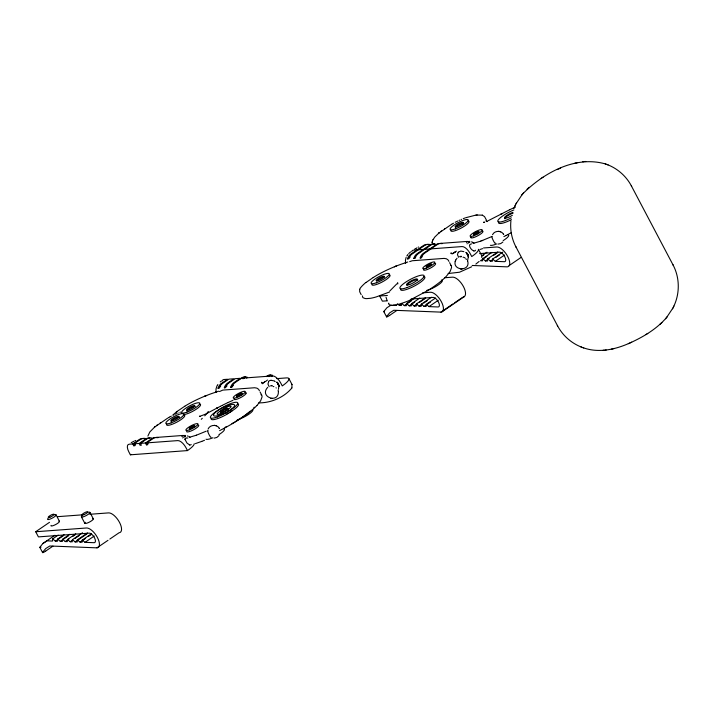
<?xml version="1.0" encoding="UTF-8"?>
<svg xmlns="http://www.w3.org/2000/svg" width="714" height="714" viewBox="0 0 714 714"><rect width="100%" height="100%" fill="white"/><g stroke="black" fill="none" stroke-linecap="round" stroke-linejoin="round"><path stroke-width="1.07" d="M278.389 391.442C278.924 404.222 258.7 396.805 267.75 387.309M386.015 297.194L387.229 300.951M432.05 242.778L432.568 240.6M432.104 242.323L432.148 242.01M510.903 220.903C509.983 229.953 511.813 239.27 516.142 247.276M208.131 412.469L208.309 411.791L204.766 415.843M389.782 291.017L396.493 284.208C398.055 283.654 397.395 281.271 397.85 283.877M58.191 535.125L52.657 538.9L52.47 541.051L47.088 540.837L42.965 543.434L40.287 546.692M64.046 534.688L57.602 539.097L57.415 541.248L55.389 541.167L52.657 538.9M69.91 534.259L62.537 539.284L62.35 541.444L60.324 541.364L57.602 539.097M75.764 533.822L67.473 539.481L67.286 541.64L65.26 541.56L62.537 539.284M82.547 532.76L72.417 539.677L72.23 541.837L70.204 541.756L67.473 539.481M87.483 532.956L77.353 539.873L77.166 542.024L75.14 541.944L72.417 539.677M91.499 533.786L82.288 540.07L82.101 542.221L80.075 542.14L77.353 539.873M414.807 297.908L406.516 303.566L406.328 305.717L404.303 305.637L401.571 303.37L401.384 305.521L399.367 305.44L397.314 303.736M419.743 298.095L411.451 303.762L411.264 305.913L409.238 305.833L406.516 303.566M425.606 297.667L416.387 303.95L416.2 306.11L414.174 306.029L411.451 303.762M431.461 297.229L421.331 304.146L421.144 306.306L419.118 306.226L416.387 303.95M435.478 298.059L426.267 304.342L426.079 306.493L424.054 306.422L421.331 304.146M491.928 252.39L482.718 258.682L482.53 260.833L480.504 260.753L486.948 256.353M497.792 251.962L487.653 258.879L487.466 261.029L485.44 260.949L482.718 258.682M502.727 252.158L492.589 259.075L492.401 261.226L490.375 261.146L487.653 258.879M481.861 257.013L481.763 257.584M208.131 412.148L208.149 412.192M455.711 260.048C450.945 270.883 471.115 272.168 467.616 260.762M362.355 295.882L362.873 297.649L364.943 298.47A43.518 9.719 -27.8 0 0 366.728 298.622L370.45 298.3A34.04 7.604 -27.8 0 0 376.287 296.908L389.532 291.999M147.896 436.04L149.842 431.934L154.804 426.927L154.385 427.258M291.937 387.863L291.946 384.382M359.669 289.625L359.686 291.74L361.159 294.614M455.237 261.502L455.353 261.038M359.945 288.84C359.338 288.492 365.657 282.244 366.148 282.414M460.851 256.915L460.994 256.317L460.923 256.799M359.731 289.482L359.802 289.206M278.487 389.184L278.897 385.56L277.059 382.258M406.141 257.343L405.436 260.315L405.686 263.18M513.893 208.524L515.454 204.936M432.523 240.716L434.647 237.191L439.056 232.898L438.637 233.228M673.507 306.85C680.049 293.695 679.889 277.425 672.82 264.51M216.904 386.113L215.994 389.059L216.092 392.147M208.095 429.069C209.639 424.768 217.19 423.83 219.448 428.552L219.243 428.221M455.666 260.146L457.04 258.165M467.474 260.985L468.446 256.496L466.554 252.908M258.682 402.874C271.017 403.026 283.958 397.493 291.856 388.014M516.052 203.767L522.175 194.538M666.787 317.248L672.909 308.02M515.062 205.73L516.427 202.999M672.534 308.787L673.9 306.056M432.996 239.654L433.148 239.36M492.508 234.719C494.57 230.39 501.478 230.176 503.7 234.522L503.441 234.112M217.208 385.551L217.859 384.534M406.864 255.924L407.034 255.657M219.046 435.567L216.877 437.423L214.2 438.146M407.364 255.175L407.908 254.47M43.001 551.851L45.687 548.593L49.81 545.987L96.943 547.852L108.019 540.311M384.266 310.965L386.943 307.716L391.067 305.11M386.979 316.123L389.657 312.866L393.78 310.269L440.922 312.125L452.917 303.959M268.642 381.642L267.955 384.096L269.187 386.667M458.147 252.283L457.46 254.746L458.691 257.317M522.809 193.789C543.756 172.734 575.707 155.072 605.981 164.113M629.73 343.068C643.18 336.972 656.353 329.234 666.153 317.998M521.497 195.341L523.451 193.021M665.519 318.765L667.465 316.445M253.836 407.712L254.291 407.185M207.328 413.174L220.43 406.284M207.337 413.156C205.391 414.566 198.18 416.69 199.795 416.387M502.897 242.019L500.719 243.59L498.006 244.117M256.986 405.472L260.637 400.813L262.02 397.02A65.51 14.628 -27.8 0 0 261.529 394.735L260.092 392.022M202.294 418.297L201.268 419.323M172.734 415.111L177.09 411.425L176.331 412.014M408.738 253.55L410.532 251.935M219.51 391.558L222.777 390.103L254.612 387.747L256.924 388.139L258.477 389.21A3.124 1.267 72.3 0 1 258.655 389.416A1.812 0.696 71 0 1 258.905 389.79L259.414 390.745M458.317 252.104L460.869 251.051L463.868 251.676M529.226 187.273L527.066 189.255M479.112 261.44L475.836 264.091M659.745 324.504L661.896 322.532M220.233 381.963L221.358 381.026M250.319 411.139L245.973 414.638A45.241 10.103 -27.8 0 1 221.617 429.596L219.644 430.613M154.501 427.177L167.861 418.02M438.753 233.148L451.721 224.223M176.965 411.532L184.872 406.168M156.428 425.615L157.267 424.973M440.681 231.586L441.52 230.943M366.13 282.423L372.985 277.684M160.257 422.813L160.721 422.492M444.51 228.783L444.974 228.462M132.777 443.929L139.025 439.663A8.613 7.47 85.8 0 1 144.201 438.628A14.182 3.168 -27.8 0 1 144.88 438.557L145.513 438.512A8.532 7.408 85.8 0 0 140.363 439.521L134.045 443.831L135.017 445.679L133.75 445.768L132.777 443.929L129.18 444.197A8.532 3.793 55.7 0 0 128.832 451.864L130.385 454.809L187.496 450.588A17.074 3.811 -27.8 0 0 194.244 443.697M221.286 383.516L227.525 379.25L223.928 379.518A8.532 3.793 55.7 0 0 222.241 380.919M133.75 445.768L135.49 444.581M276.648 378.634L286.421 377.911A17.074 3.811 -27.8 0 1 282.253 385.908L280.7 382.963A8.532 3.793 55.7 0 0 272.587 375.921L241.493 378.224L235.174 382.534A8.532 7.408 85.8 0 0 231.97 387.22L230.693 387.318A8.532 7.408 85.8 0 1 233.906 382.624L240.225 378.313L235.147 378.688L228.828 382.999A8.532 7.408 85.8 0 0 225.615 387.693L224.348 387.782A8.532 7.408 85.8 0 1 227.561 383.097L233.871 378.786L228.801 379.161L222.482 383.472A8.532 7.408 85.8 0 0 219.269 388.166L218.636 388.211A14.191 3.168 -27.8 0 1 218.047 388.229L220.662 386.444M428.918 244.545A14.182 3.168 -27.8 0 1 429.132 244.527L429.766 244.483A8.532 7.408 85.8 0 0 424.616 245.491L411.987 254.113A8.532 7.408 85.8 0 0 408.774 258.807L408.14 258.852A14.182 3.168 -27.8 0 1 407.551 258.87L410.157 257.094M134.045 443.831L139.123 443.456L145.442 439.146A8.532 7.408 85.8 0 1 149.878 438.021M139.123 443.456L140.096 445.304L141.363 445.206L140.39 443.367L146.709 439.056A8.532 7.408 85.8 0 1 151.859 438.039M224.348 387.782L226.972 385.997M435.049 243.867A8.532 7.408 85.8 0 0 430.961 245.027L418.333 253.648A8.532 7.408 85.8 0 0 415.12 258.343L413.852 258.432L415.602 257.236M145.469 442.992L151.787 438.682A8.532 7.408 85.8 0 1 156.937 437.664L158.205 437.575A8.532 7.408 85.8 0 0 153.055 438.583L146.736 442.894L147.709 444.733L146.441 444.831L145.469 442.992L140.39 443.367M146.441 444.831L148.191 443.635M230.693 387.318L233.317 385.524M420.198 257.959A8.532 7.408 85.8 0 1 423.402 253.274L436.04 244.652A8.532 7.408 85.8 0 1 441.19 243.635L442.457 243.545A8.532 7.408 85.8 0 0 437.307 244.554L424.678 253.175A8.532 7.408 85.8 0 0 421.465 257.87L420.198 257.959L421.947 256.772M82.288 540.07L85.02 542.337L94.248 542.702A5.551 2.463 55.7 0 0 94.453 537.704A5.551 2.463 55.7 0 0 89.188 533.135L38.413 536.892L35.7 531.743L49.516 522.309M42.965 543.434L54.942 535.259M399.367 305.44L401.206 304.182M55.389 541.167L63.68 535.509M389.71 315.329L396.93 310.403M404.303 305.637L411.675 300.603M45.732 551.056L52.952 546.13M60.324 541.364L68.615 535.705M481.459 255.969L486.993 252.194M409.238 305.833L414.763 302.058M482.012 256.156L483.851 254.898M65.26 541.56L68.946 539.043M72.632 536.526L75.398 534.643M414.174 306.029L416.94 304.137M419.707 302.254L425.232 298.479M70.204 541.756L72.043 540.498M74.809 538.606L79.415 535.464M419.118 306.226L421.876 304.334M423.723 303.075L427.409 300.567M485.44 260.949L489.126 258.432M493.731 255.291L497.417 252.774M75.14 541.944L87.117 533.777M424.054 306.422L430.497 302.013M490.375 261.146L493.142 259.253M495.909 257.37L499.595 254.853M80.075 542.14L85.609 538.374M88.366 536.482L91.133 534.599M426.267 304.342L428.989 306.609L438.2 300.326M492.589 259.075L495.32 261.342L504.53 255.05M85.02 542.337L94.23 536.053M454.738 302.7L462.128 297.667M509.091 265.599L521.086 257.424M442.18 311.715L464.296 296.622M109.84 539.052L119.077 532.76A11.522 5.114 55.7 0 0 119.515 522.389A11.522 5.114 55.7 0 0 108.582 512.893L89.812 514.285M373.181 277.559C381.794 271.98 393.468 266.858 401.643 264.055L405.989 262.573M542.506 177.536L543.077 177.179M541.221 178.348L541.881 177.929M645.884 334.598L646.456 334.25M647.089 333.849L647.75 333.438M427.543 290.687L409.095 300.567A24.294 5.426 -27.8 0 1 406.346 301.71L400.384 303.789A31.675 7.069 -27.8 0 1 392.004 305.315M185.078 406.043C193.298 400.875 204.481 396.038 212.147 393.405L218.654 391.218M409.693 261.645L412.273 260.744L444.108 258.397L446.428 258.78L447.981 259.86A3.124 1.276 72.4 0 1 448.151 260.057A1.812 0.696 70.8 0 1 448.401 260.44L448.919 261.386M234.799 422.019L238.039 420.046A45.241 10.103 -27.8 0 0 256.924 405.49M414.62 249.132L415.923 248.383M471.713 266.75L459.486 272.23L448.187 273.524M231.952 423.67L233.389 422.849M452.114 223.991L453.497 223.223M168.468 417.681L169.575 417.065M131.224 442.662L133.92 441.252M169.977 416.851L171.378 416.11M416.369 248.142L416.815 247.901M455.229 222.286L456.219 221.777M220.849 406.061L222.072 405.436M503.897 236.584L505.869 235.584M222.438 405.249L227.677 402.687M225.088 427.338L226.276 426.74M456.924 221.429L457.719 221.045M509.573 209.782L488.073 220.778M509.707 209.711L514.437 207.515M173.466 415.075L174.046 414.789M418.172 247.222L418.627 247.008M459.031 220.43L459.682 220.126M491.232 236.798L480.558 241.216M228.177 402.455L233.014 400.331M134.821 440.833L135.705 440.44M206.212 431.194L196.305 435.245M175.43 414.165L176.795 413.567M560.633 168.111L558.616 168.995M582.981 347.664C598.1 353.216 614.763 349.717 629.052 343.354M557.313 169.575L557.83 169.352M514.669 207.408L515.374 207.105M631.131 342.434L631.649 342.202M628.329 343.675L630.346 342.791M461.53 219.341L461.048 219.537M204.507 440.297L201.625 441.448M177.813 413.147L178.268 412.96M463.234 218.654L464.984 218.002M394.351 266.822L394.806 266.652M406.409 262.44L405.15 262.85M201.767 441.395L195.449 443.599M481.986 240.698L482.709 240.422M465.751 217.725L475.935 215.075M180.499 412.112L179.874 412.344M482.575 248.624L479.978 249.481M480.727 241.153L472.998 243.42M196.475 435.183L189.344 437.307M216.181 392.022L215.646 392.2M407.748 261.993L406.926 262.261M186.033 437.985L187.871 438.039M459.611 256.621L461.28 256.335M270.436 385.881L272.221 385.685L271.775 385.685M484.654 222.072L483.887 222.268M574.77 163.274L575.877 163.015M576.439 162.881L577.626 162.613M611.345 349.173L612.523 348.896M613.085 348.762L614.192 348.512M476.051 215.066L482.343 215.146M476.89 214.941L477.22 214.905M582.767 161.757L583.757 161.659M584.739 161.56L585.783 161.462M603.178 350.324L604.222 350.217M605.204 350.119L606.195 350.03M440.681 243.394L467.59 241.403M417.03 249.9L413.433 250.168A8.532 3.793 55.7 0 0 411.692 251.739M418.297 249.802L423.375 249.427M424.643 249.338L429.721 248.963M430.988 248.865L462.092 246.562A8.532 3.793 55.7 0 1 470.196 253.613L471.749 256.558A17.074 3.811 -27.8 0 0 478.478 249.463M483.53 247.963L496.774 246.982A11.522 5.114 55.7 0 1 507.708 256.478A11.522 5.114 55.7 0 1 507.27 266.858L472.168 265.465M479.621 253.604L499.488 252.14A5.551 2.463 55.7 0 1 504.753 256.701A5.551 2.463 55.7 0 1 504.548 261.708L495.32 261.342M444.831 277.737L452.551 277.166A11.522 5.114 55.7 0 1 463.493 286.662A11.522 5.114 55.7 0 1 463.056 297.042M387.399 295.444L379.678 296.015L382.392 301.165L386.809 300.844M422.724 292.829L430.444 292.258A11.522 5.114 55.7 0 1 441.386 301.754A11.522 5.114 55.7 0 1 440.94 312.134M411.086 299.041L433.157 297.408A5.551 2.463 55.7 0 1 438.423 301.977A5.551 2.463 55.7 0 1 438.226 306.975L428.989 306.609M156.428 437.423L183.337 435.433M146.736 442.894L177.84 440.6A8.532 3.793 55.7 0 1 185.943 447.642L187.496 450.588M57.807 516.65L82.092 514.856M35.7 531.743L86.465 527.985A11.522 5.114 55.7 0 1 97.407 537.481A11.522 5.114 55.7 0 1 96.97 547.852M461.369 269.124L462.092 269.107M272.418 398.466L271.864 398.483M271.534 380.392L274.078 380.883M483.601 222.224L484.146 222.429M498.426 231.336L499.282 231.416M214.173 425.365L215.03 425.446M393.218 305.199L396.448 305.324M471.543 243.885C466.929 244.009 471.178 250.355 473.793 250.891M460.351 269.017L460.816 269.089M270.847 398.376L271.311 398.439M189.54 444.92L186.925 442.992L185.176 439.681M471.481 241.85L472.463 242.216M187.389 435.933L188.21 436.245M482.28 215.128L484.556 216.619L487.082 221.304M607.328 164.622C617.503 168.504 626.187 176.153 631.301 185.756L673.159 265.153M515.803 246.633L557.661 326.021C562.784 335.634 571.459 343.282 581.633 347.165M605.24 163.845L608.096 164.898M580.866 346.879L583.722 347.941M500.648 231.818L500.202 231.648M216.039 425.714L216.396 425.847M472.695 242.323L474.025 243.099M199.893 416.458L199.429 416.244L199.965 416.521M189.103 436.7L190.031 437.307M274.506 381.115L275.167 381.588M486.627 221.17L487.207 221.626M465.876 252.381L467.608 254.175L466.233 252.658L467.072 253.461M276.952 382.177L276.836 382.07M277.175 382.365L278.969 386.31L278.522 384.409M278.13 383.561L277.273 382.526L278.612 385.06M468.107 255.71L466.777 253.175L468.081 255.068M467.741 254.362L467.286 253.765L467.857 254.559M277.782 383.115L278.442 384.453M277.541 382.74L278.353 383.909M449.597 262.663L451.025 265.385A65.501 14.619 -27.8 0 1 451.525 267.661L450.141 271.454L446.491 276.113A45.241 10.103 -27.8 0 1 427.57 290.696M383.864 311.706L386.595 316.9M89.902 512.366L93.32 518.855M81.405 516.838L84.832 523.326M56.058 514.865L59.476 521.354M39.886 547.433L42.599 552.591M478.425 249.284L481.539 255.201M288.92 378.634L292.035 384.551M557.322 325.379L557.661 326.021M631.301 185.756L631.64 186.399M278.112 390.121L278.398 391.54M468.482 257.201L468.446 256.728M278.978 386.551L278.942 386.078M45.678 551.119A6.622 0.759 -37.6 0 1 43.135 551.761M41.028 547.138A6.622 0.759 -37.6 0 1 40.671 547.317M40.377 547.433A6.622 0.759 -37.6 0 1 40.421 546.603M58.887 521.14A4.802 1.071 -27.8 0 1 55.924 524.406A4.802 1.071 -27.8 0 1 51.033 525.388M92.49 518.65A4.802 1.071 -27.8 0 1 92.07 520.435A4.802 1.071 -27.8 0 1 86.483 523.3A4.802 1.071 -27.8 0 1 85.323 522.327M54.675 514.821A4.802 1.071 -27.8 0 1 55.165 516.231A4.802 1.071 -27.8 0 1 49.355 519.328A4.802 1.071 -27.8 0 1 48.186 518.284M88.679 512.286A4.802 1.071 -27.8 0 1 89.054 513.687A4.802 1.071 -27.8 0 1 83.502 516.731A4.802 1.071 -27.8 0 1 81.744 516.088M81.931 515.892A4.802 1.071 -27.8 0 1 82.413 515.454M130.385 454.809A17.074 3.811 -27.8 0 1 131.01 454.39M191.156 444.447A4.025 2.285 60.8 0 1 189.558 444.992M184.837 435.37A3.311 0.884 -9.6 0 1 184.98 436.468M184.89 436.468A3.418 0.759 -27.8 0 1 183.748 437.298M182.891 437.789A3.418 0.759 -27.8 0 1 182.597 437.95M181.838 436.629A3.418 0.759 -27.8 0 1 182.427 436.316M183.311 435.924A3.418 0.759 -27.8 0 1 184.364 435.558M185.131 438.994A3.668 1.901 16.8 0 1 185.792 438.173M184.899 439.583A5.489 2.838 27.7 0 1 185.033 438.931M211.085 437.316A3.838 0.544 64.1 0 1 208.577 433.621A3.838 0.544 64.1 0 1 208.14 430.863M223.785 428.802A10.531 2.356 -27.8 0 1 219.733 434.112M219.323 434.371A10.531 2.356 -27.8 0 1 218.903 434.639M212.95 437.736A10.531 2.356 -27.8 0 1 205.998 439.226M183.944 414.995A10.246 2.285 -27.8 0 1 176.983 422.072A10.246 2.285 -27.8 0 1 166.683 424.214M238.074 403.91A13.655 3.052 -27.8 0 1 230.774 411.692M230.203 412.032A13.655 3.052 -27.8 0 1 229.622 412.371M228.435 413.031A13.655 3.052 -27.8 0 1 227.837 413.352M227.23 413.665A13.655 3.052 -27.8 0 1 226.624 413.968M198.197 425.071A6.828 1.526 -27.8 0 1 193.548 429.792A6.828 1.526 -27.8 0 1 186.684 431.22M171.244 421.599A4.605 1.026 -27.8 0 1 174.93 418.466A4.605 1.026 -27.8 0 1 179.41 417.36M220.626 412.344A6.149 1.374 -27.8 0 1 222.054 410.827M222.875 410.211A6.149 1.374 -27.8 0 1 223.098 410.059M189.737 428.784A3.07 0.687 -27.8 0 1 193.066 426.669A3.07 0.687 -27.8 0 1 194.984 426.624M194.556 427.115A3.07 0.687 -27.8 0 1 194.297 427.329M218.047 388.229A8.613 7.47 85.8 0 1 221.286 383.516M261.529 394.735A17.074 3.811 -27.8 0 1 260.958 394.788M271.043 380.401A5.534 5.23 -53.3 0 1 271.534 380.366M268.66 381.285A3.659 3.383 -43.3 0 1 271.052 380.312M265.126 381.499A3.311 1.41 -42.1 0 1 261.601 382.847M267.411 379.991A3.418 0.759 -27.8 0 1 267.232 380.196M266.688 380.669A3.418 0.759 -27.8 0 1 265.26 381.606M261.636 382.811A3.418 0.759 -27.8 0 1 261.681 382.249M252.381 409.443A10.531 2.356 -27.8 0 1 249.507 413.781A10.531 2.356 -27.8 0 1 238.779 419.323M238.378 419.448A10.531 2.356 -27.8 0 1 237.271 419.752M245.286 377.322A4.293 0.955 -27.8 0 1 246.687 378.081M271.552 375.216A4.293 0.955 -27.8 0 1 271.641 376.59M199.536 404.204A10.246 2.285 -27.8 0 1 196.377 409.14A10.246 2.285 -27.8 0 1 184.167 414.539M182.382 413.736A10.246 2.285 -27.8 0 1 182.418 413.593M232.514 410.452A13.655 3.052 -27.8 0 1 219.011 418.109A13.655 3.052 -27.8 0 1 211.103 418.788M246.143 393.111A6.828 1.526 -27.8 0 1 239.565 398.135A6.828 1.526 -27.8 0 1 234.121 398.769M245.286 392.727A6.828 1.526 -27.8 0 1 246.125 393.03M273.034 386.551A3.838 3.329 38.8 0 1 273.864 386.622M276.015 387.756A3.838 3.329 38.8 0 1 276.264 388.014M262.422 383.766A3.418 0.759 -27.8 0 1 264.519 382.168M240.502 378.777A3.097 0.687 -27.8 0 1 244.759 376.581A3.097 0.687 -27.8 0 1 244.242 378.027M243.876 378.259A3.097 0.687 -27.8 0 1 242.947 378.786M266.242 376.608A3.097 0.687 -27.8 0 1 270.552 374.663A3.097 0.687 -27.8 0 1 268.875 376.617M187.113 410.898A4.605 1.026 -27.8 0 1 190.62 407.739A4.605 1.026 -27.8 0 1 195.208 406.632M228.096 409.961A6.149 1.374 -27.8 0 1 227.9 410.193M220.921 411.594A6.149 1.374 -27.8 0 1 228.123 409.033M242.403 394.182A3.07 0.687 -27.8 0 1 242.198 394.512M241.671 394.994A3.07 0.687 -27.8 0 1 241.368 395.217M237.003 396.609A3.07 0.687 -27.8 0 1 239.842 394.601A3.07 0.687 -27.8 0 1 242.403 394.03M389.657 315.392A6.622 0.759 -37.6 0 1 387.113 316.034M384.444 311.679A6.622 0.759 -37.6 0 1 384.4 310.876M475.524 250.212A4.025 2.285 60.7 0 1 473.81 250.962M485.832 220.849A33.942 7.577 -27.8 0 1 486.252 220.992M511.153 232.755A45.241 10.103 -27.8 0 1 505.869 235.566M469.098 241.341A3.311 0.884 -9.7 0 1 469.232 242.439M469.143 242.43A3.418 0.759 -27.8 0 1 468.259 243.09M467.295 243.679A3.418 0.759 -27.8 0 1 466.992 243.84M466.385 242.439A3.418 0.759 -27.8 0 1 467.277 242.01M468.116 241.68A3.418 0.759 -27.8 0 1 468.616 241.528M495.346 243.135A3.838 0.553 64.1 0 1 493.017 239.993A3.838 0.553 64.1 0 1 492.285 236.691M508.038 234.772A10.531 2.356 -27.8 0 1 503.156 240.609M496.748 243.893A10.531 2.356 -27.8 0 1 490.375 245.268M428.097 244.536A8.613 7.47 85.8 0 0 423.277 245.634L410.782 254.157A8.613 7.47 85.8 0 0 407.542 258.87M434.844 244.108A8.532 7.408 85.8 0 0 429.694 245.116L417.056 253.738A8.532 7.408 85.8 0 0 413.852 258.432M468.687 221.081A10.246 2.285 -27.8 0 1 460.78 228.284A10.246 2.285 -27.8 0 1 450.882 230.345M468 220.947A10.246 2.285 -27.8 0 1 468.384 220.992M511.483 219.635A13.655 3.052 -27.8 0 1 498.774 221.795M482.307 231.033A6.828 1.526 -27.8 0 1 478.835 235.183A6.828 1.526 -27.8 0 1 470.928 237.708M470.892 237.637A6.828 1.526 -27.8 0 1 470.874 237.396M511.313 217.85A13.655 3.052 -27.8 0 1 497.801 220.751A13.655 3.052 -27.8 0 1 513.866 209.952M512.357 215.307A6.149 1.374 -27.8 0 1 504.432 217.761A6.149 1.374 -27.8 0 1 512.902 212.37M455.452 227.418A4.605 1.026 -27.8 0 1 460.209 223.937A4.605 1.026 -27.8 0 1 463.475 223.821M463.047 224.285A4.605 1.026 -27.8 0 1 462.815 224.499M504.914 218.832A6.149 1.374 -27.8 0 1 507.127 216.181A6.149 1.374 -27.8 0 1 513.063 213.183M474.167 234.567A3.07 0.687 -27.8 0 1 477.255 232.666A3.07 0.687 -27.8 0 1 479.29 232.407M478.023 233.683A3.07 0.687 -27.8 0 1 477.782 233.835M473.935 235.272A3.07 0.687 -27.8 0 1 474.042 234.692M451.025 265.385A17.074 3.811 -27.8 0 1 450.837 265.403M391.977 305.342A28.801 6.426 -27.8 0 1 388.791 303.896M388.737 303.655A28.801 6.426 -27.8 0 1 388.746 303.111M454.631 252.14A3.311 1.401 -42.1 0 1 451.105 253.488A3.418 0.759 -27.8 0 1 451.007 253.229M456.398 251.149A3.418 0.759 -27.8 0 1 454.756 252.247M451.034 253.131A3.418 0.759 -27.8 0 1 451.239 252.827M441.529 280.022A10.531 2.356 -27.8 0 1 439.19 284.297A10.531 2.356 -27.8 0 1 427.882 290.098M427.499 290.205A10.531 2.356 -27.8 0 1 426.767 290.402M389.425 274.89A10.246 2.285 -27.8 0 1 382.276 281.941A10.246 2.285 -27.8 0 1 371.923 284.243M424.58 276.8A13.655 3.052 -27.8 0 1 413.272 286.617A13.655 3.052 -27.8 0 1 400.75 288.849M423.768 276.55A13.655 3.052 -27.8 0 1 424.232 276.639M435.192 263.395A6.828 1.526 -27.8 0 1 429.819 268.41A6.828 1.526 -27.8 0 1 423.777 269.178M463.029 257.219A3.838 3.329 38.8 0 1 463.859 257.397M464.511 257.674A3.838 3.329 38.8 0 1 465.109 258.057M465.876 258.798A3.838 3.329 38.8 0 1 466.358 259.539M452.506 253.827A3.418 0.759 -27.8 0 1 455.22 252.194M376.635 280.968A4.605 1.026 -27.8 0 1 380.428 278.228A4.605 1.026 -27.8 0 1 384.471 276.996M406.935 285.234A6.149 1.374 -27.8 0 1 413.103 280.834A6.149 1.374 -27.8 0 1 417.779 280.29M426.445 267.402A3.07 0.687 -27.8 0 1 428.596 265.635A3.07 0.687 -27.8 0 1 431.595 264.537M501.424 213.968L500.782 214.325L501.933 213.691L501.424 213.968M217.172 408.006L216.529 408.354L217.681 407.721L217.172 408.006M395.61 266.313L396.118 266.126L395.61 266.313M204.847 396.172L205.302 396.002L204.847 396.172M206.105 395.672L206.623 395.476L206.105 395.672M468.143 255.21L467.92 254.693L468.143 255.228M278.638 384.56L278.415 384.043L278.647 384.587M468.393 256.201L468.027 255.05L468.473 256.951L468.304 255.755L468.402 256.308M278.853 385.39L278.853 385.39M49.909 517.204A3.311 0.741 -27.8 0 0 54.077 514.312A3.311 0.741 -27.8 0 0 49.444 515.999A3.311 0.741 -27.8 0 0 49.909 517.204M83.752 514.696A3.311 0.741 -27.8 0 0 87.92 511.813A3.311 0.741 -27.8 0 0 83.288 513.5A3.311 0.741 -27.8 0 0 83.752 514.696M171.101 422.911A10.246 2.285 -27.8 0 0 184.007 413.968A10.246 2.285 -27.8 0 0 169.655 419.198A10.246 2.285 -27.8 0 0 171.101 422.911M220.555 414.798A13.655 3.052 -27.8 0 0 237.762 402.874A13.655 3.052 -27.8 0 0 218.627 409.845A13.655 3.052 -27.8 0 0 220.555 414.798M189.371 429.864A6.828 1.526 -27.8 0 0 197.974 423.902A6.828 1.526 -27.8 0 0 188.407 427.383A6.828 1.526 -27.8 0 0 189.371 429.864M173.199 420.591A4.605 1.026 -27.8 0 0 179.009 416.565A4.605 1.026 -27.8 0 0 172.547 418.922A4.605 1.026 -27.8 0 0 173.199 420.591M223.357 411.71A6.149 1.374 -27.8 0 0 231.095 406.346A6.149 1.374 -27.8 0 0 222.482 409.479A6.149 1.374 -27.8 0 0 223.357 411.71M190.772 428.32A3.07 0.687 -27.8 0 0 194.645 425.633A3.07 0.687 -27.8 0 0 190.335 427.204A3.07 0.687 -27.8 0 0 190.772 428.32M186.889 412.139A10.246 2.285 -27.8 0 0 199.795 403.196A10.246 2.285 -27.8 0 0 185.444 408.417A10.246 2.285 -27.8 0 0 186.889 412.139M217.395 416.958A13.655 3.052 -27.8 0 0 234.603 405.034A13.655 3.052 -27.8 0 0 215.467 412.005A13.655 3.052 -27.8 0 0 217.395 416.958M236.745 397.528A6.828 1.526 -27.8 0 0 245.348 391.567A6.828 1.526 -27.8 0 0 235.781 395.047A6.828 1.526 -27.8 0 0 236.745 397.528M188.996 409.818A4.605 1.026 -27.8 0 0 194.797 405.793A4.605 1.026 -27.8 0 0 188.344 408.14A4.605 1.026 -27.8 0 0 188.996 409.818M220.198 413.861A6.149 1.374 -27.8 0 0 227.936 408.497A6.149 1.374 -27.8 0 0 219.332 411.639A6.149 1.374 -27.8 0 0 220.198 413.861M238.146 395.975A3.07 0.687 -27.8 0 0 242.019 393.298A3.07 0.687 -27.8 0 0 237.708 394.86A3.07 0.687 -27.8 0 0 238.146 395.975M455.353 228.882A10.246 2.285 -27.8 0 0 468.259 219.939A10.246 2.285 -27.8 0 0 453.908 225.169A10.246 2.285 -27.8 0 0 455.353 228.882M473.623 235.834A6.828 1.526 -27.8 0 0 482.227 229.872A6.828 1.526 -27.8 0 0 472.659 233.353A6.828 1.526 -27.8 0 0 473.623 235.834M457.451 226.561A4.605 1.026 -27.8 0 0 463.261 222.536A4.605 1.026 -27.8 0 0 456.799 224.892A4.605 1.026 -27.8 0 0 457.451 226.561M475.024 234.281A3.07 0.687 -27.8 0 0 478.898 231.604A3.07 0.687 -27.8 0 0 474.587 233.175A3.07 0.687 -27.8 0 0 475.024 234.281M376.394 282.78A10.246 2.285 -27.8 0 0 389.3 273.837A10.246 2.285 -27.8 0 0 374.948 279.067A10.246 2.285 -27.8 0 0 376.394 282.78M406.891 287.608A13.655 3.052 -27.8 0 0 424.098 275.684A13.655 3.052 -27.8 0 0 404.972 282.655A13.655 3.052 -27.8 0 0 406.891 287.608M426.249 268.169A6.828 1.526 -27.8 0 0 434.853 262.208A6.828 1.526 -27.8 0 0 425.285 265.697A6.828 1.526 -27.8 0 0 426.249 268.169M378.491 280.459A4.605 1.026 -27.8 0 0 384.302 276.434A4.605 1.026 -27.8 0 0 377.849 278.79A4.605 1.026 -27.8 0 0 378.491 280.459M409.693 284.511A6.149 1.374 -27.8 0 0 417.44 279.147A6.149 1.374 -27.8 0 0 408.827 282.28A6.149 1.374 -27.8 0 0 409.693 284.511M427.65 266.625A3.07 0.687 -27.8 0 0 431.524 263.939A3.07 0.687 -27.8 0 0 427.213 265.51A3.07 0.687 -27.8 0 0 427.65 266.625"/></g></svg>
